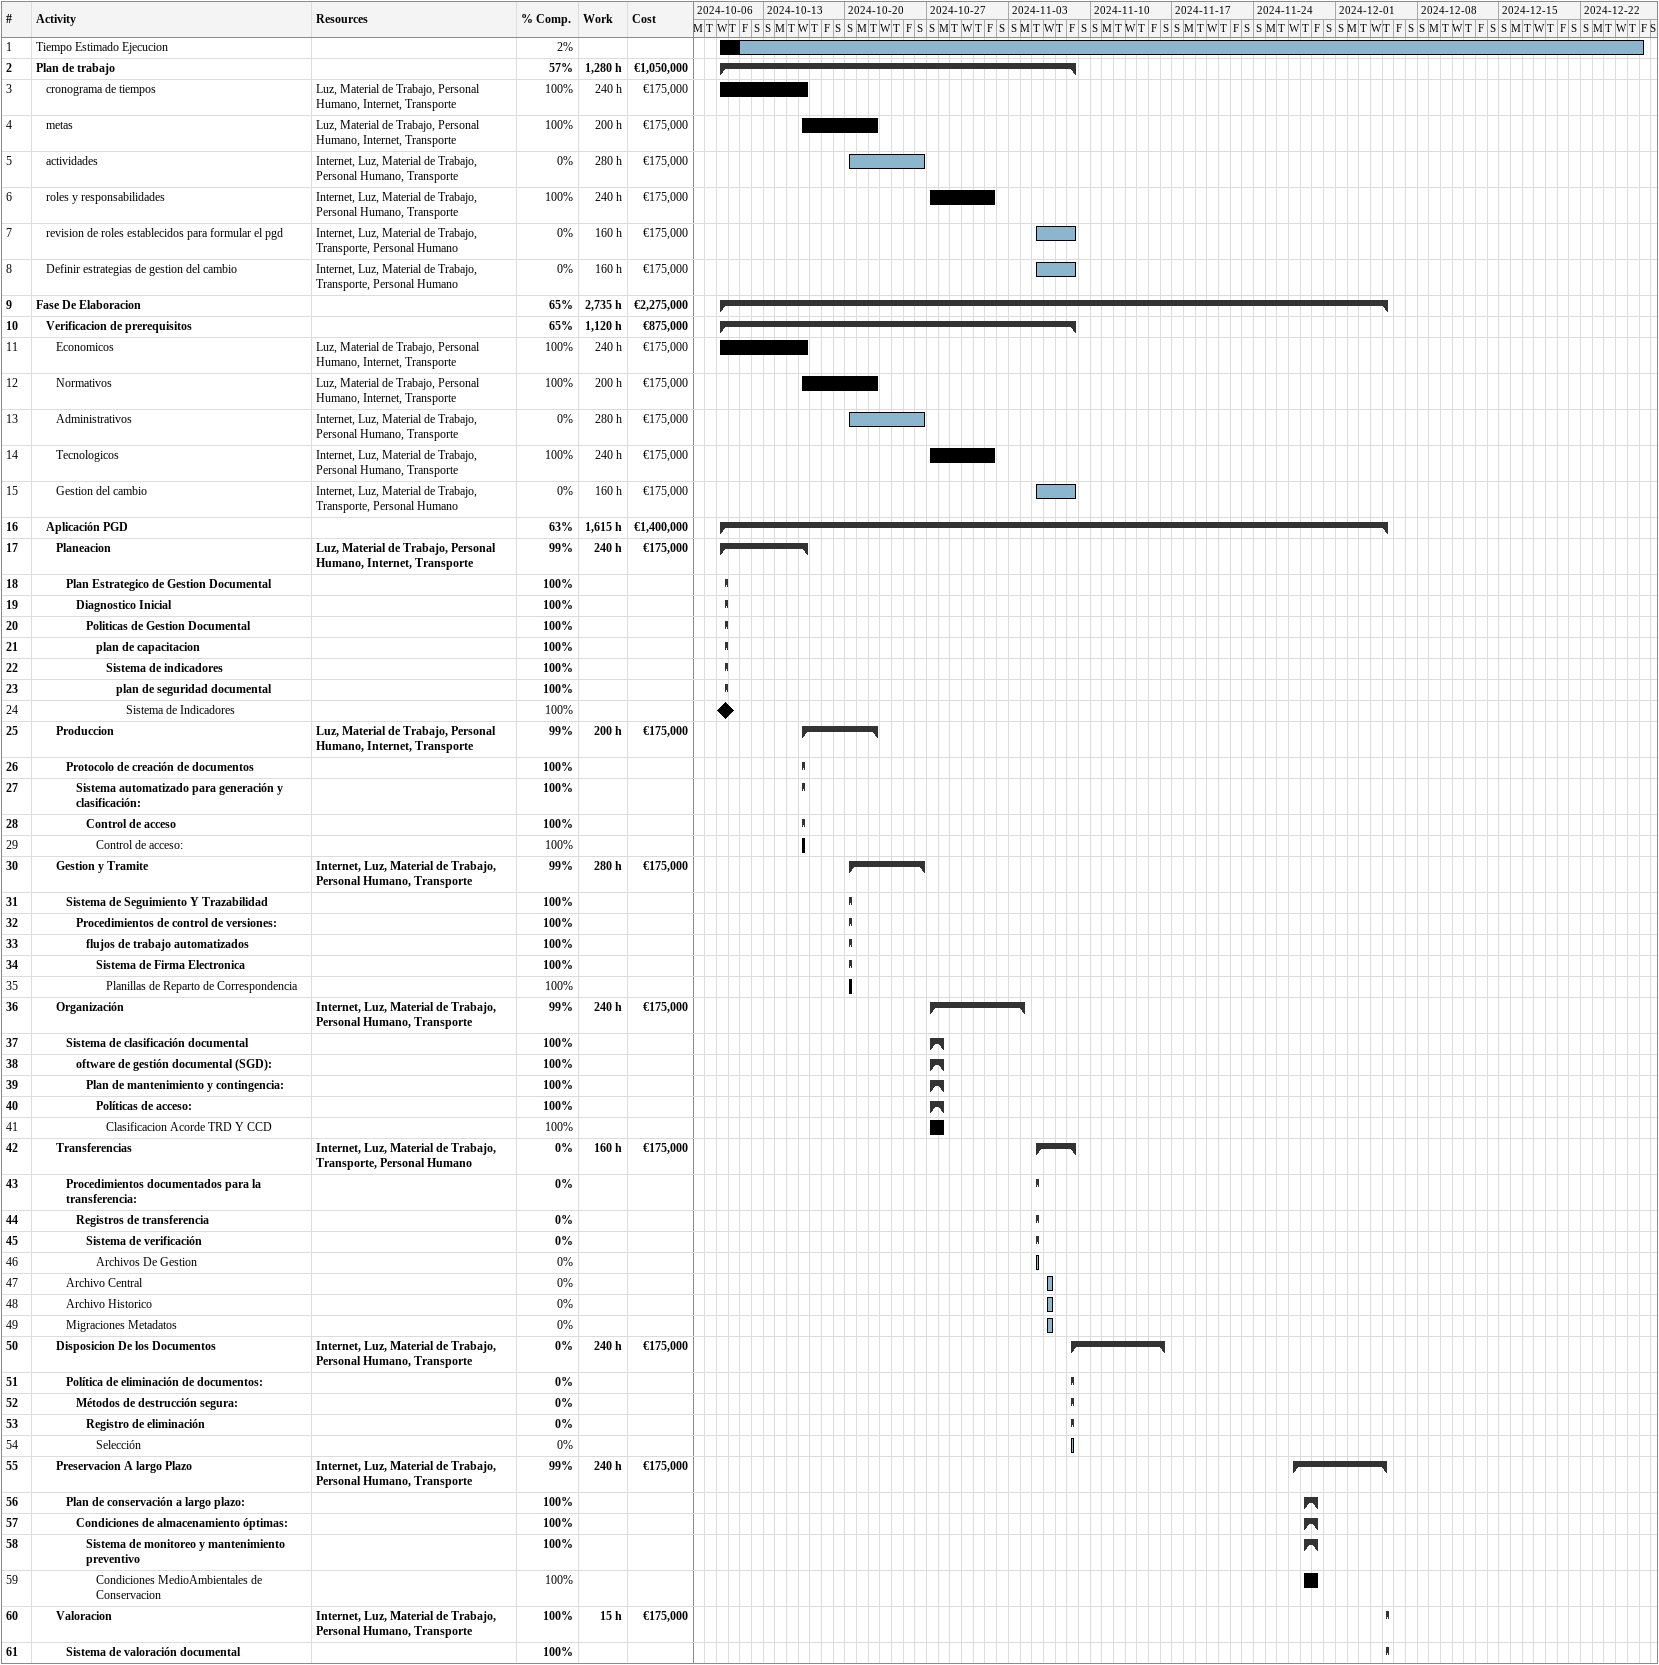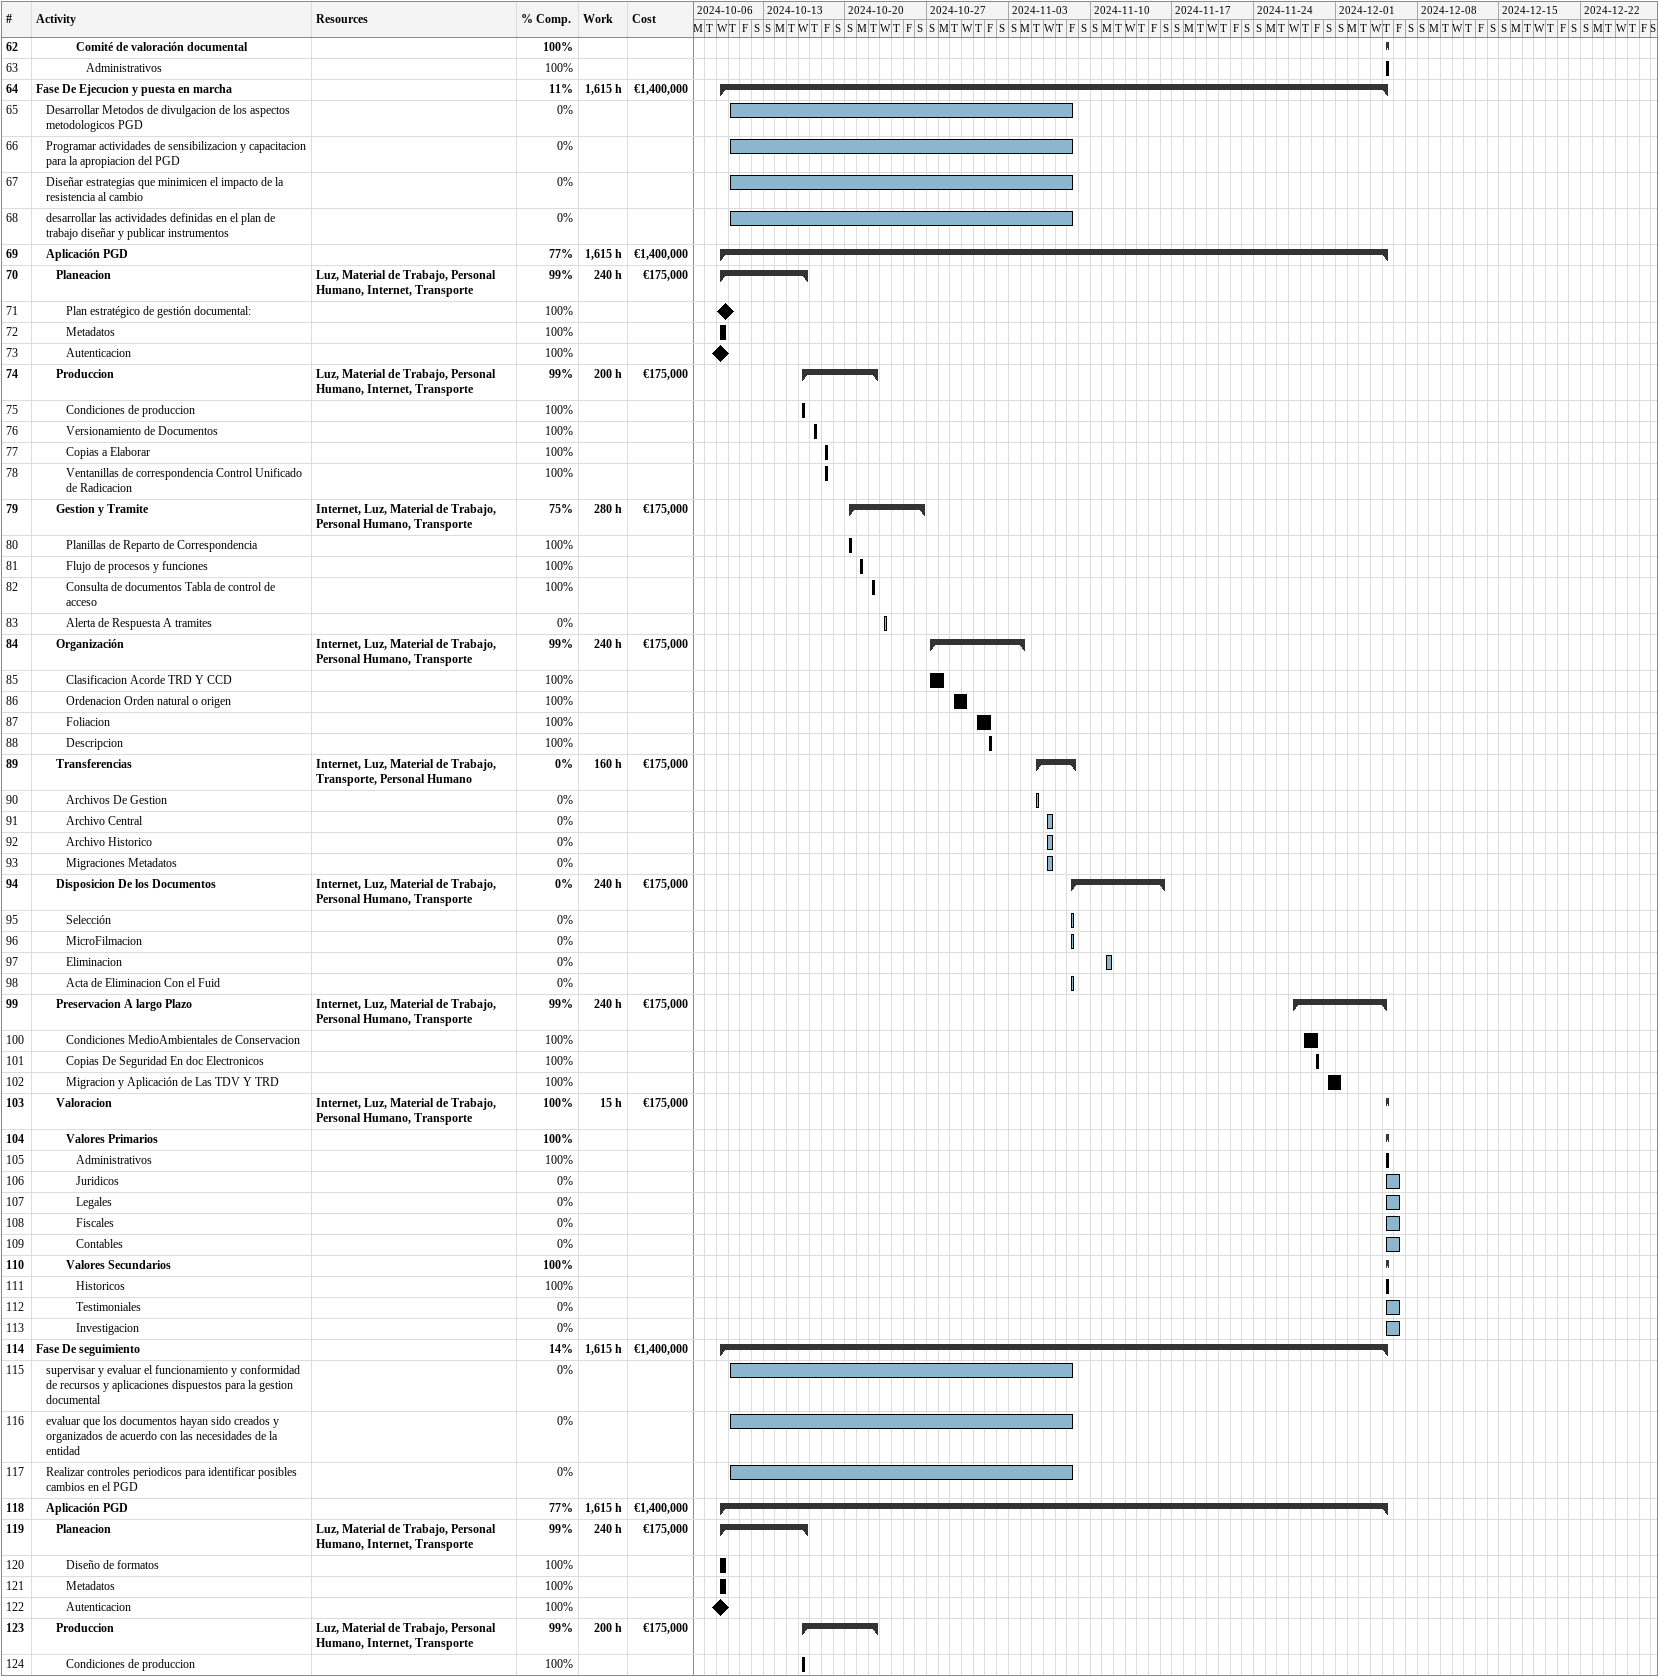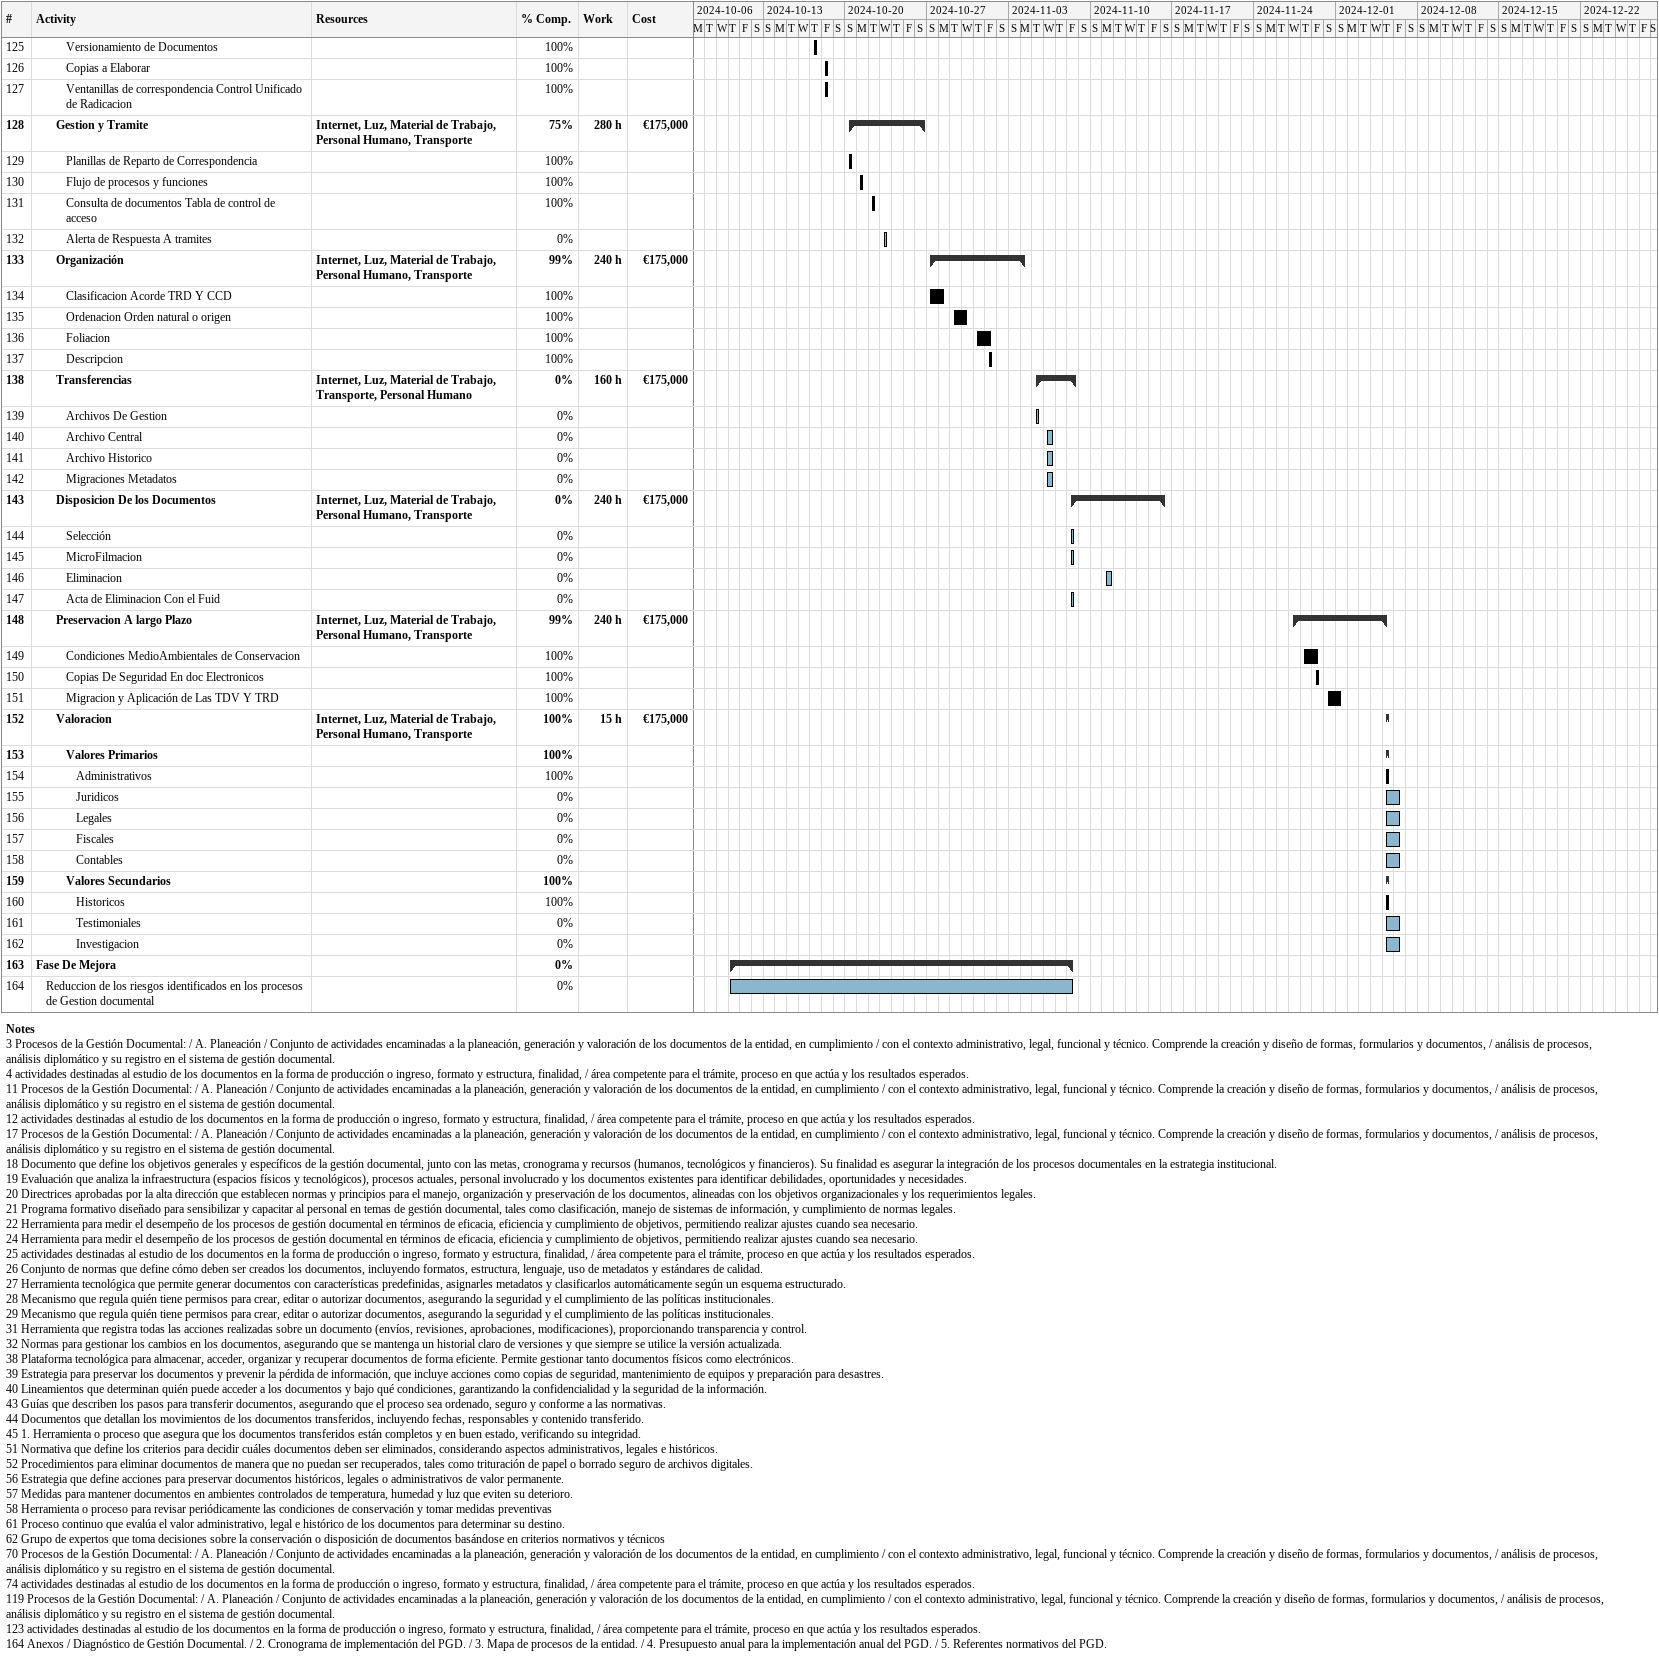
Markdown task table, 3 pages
| ID | Level | Task | Start | Finish | Resources | % complete | Work (h) | Cost (€) |
|---|---|---|---|---|---|---|---|---|
| 1 | 1 | Tiempo Estimado Ejecucion | 2024-10-09 | 2024-12-27 |  | 2 |  |  |
| 2 | 1 | **Plan de trabajo** | 2024-10-09 | 2024-11-08 |  | 57 | 1280 | 1050000 |
| 3 | 2 | cronograma de tiempos | 2024-10-09 | 2024-10-16 | Luz, Material de Trabajo, Personal Humano, Internet, Transporte | 100 | 240 | 175000 |
| 4 | 2 | metas | 2024-10-16 | 2024-10-22 | Luz, Material de Trabajo, Personal Humano, Internet, Transporte | 100 | 200 | 175000 |
| 5 | 2 | actividades | 2024-10-20 | 2024-10-26 | Internet, Luz, Material de Trabajo, Personal Humano, Transporte | 0 | 280 | 175000 |
| 6 | 2 | roles y responsabilidades | 2024-10-27 | 2024-11-01 | Internet, Luz, Material de Trabajo, Personal Humano, Transporte | 100 | 240 | 175000 |
| 7 | 2 | revision de roles establecidos para formular el pgd | 2024-11-05 | 2024-11-08 | Internet, Luz, Material de Trabajo, Transporte, Personal Humano | 0 | 160 | 175000 |
| 8 | 2 | Definir estrategias de gestion del cambio | 2024-11-05 | 2024-11-08 | Internet, Luz, Material de Trabajo, Transporte, Personal Humano | 0 | 160 | 175000 |
| 9 | 1 | **Fase De Elaboracion** | 2024-10-09 | 2024-12-05 |  | 65 | 2735 | 2275000 |
| 10 | 2 | **Verificacion de prerequisitos** | 2024-10-09 | 2024-11-08 |  | 65 | 1120 | 875000 |
| 11 | 3 | Economicos | 2024-10-09 | 2024-10-16 | Luz, Material de Trabajo, Personal Humano, Internet, Transporte | 100 | 240 | 175000 |
| 12 | 3 | Normativos | 2024-10-16 | 2024-10-22 | Luz, Material de Trabajo, Personal Humano, Internet, Transporte | 100 | 200 | 175000 |
| 13 | 3 | Administrativos | 2024-10-20 | 2024-10-26 | Internet, Luz, Material de Trabajo, Personal Humano, Transporte | 0 | 280 | 175000 |
| 14 | 3 | Tecnologicos | 2024-10-27 | 2024-11-01 | Internet, Luz, Material de Trabajo, Personal Humano, Transporte | 100 | 240 | 175000 |
| 15 | 3 | Gestion del cambio | 2024-11-05 | 2024-11-08 | Internet, Luz, Material de Trabajo, Transporte, Personal Humano | 0 | 160 | 175000 |
| 16 | 2 | **Aplicación PGD** | 2024-10-09 | 2024-12-05 |  | 63 | 1615 | 1400000 |
| 17 | 3 | **Planeacion** | 2024-10-09 | 2024-10-16 | Luz, Material de Trabajo, Personal Humano, Internet, Transporte | 99 | 240 | 175000 |
| 18 | 4 | **Plan Estrategico de Gestion Documental** | 2024-10-09 | 2024-10-09 |  | 100 |  |  |
| 19 | 5 | **Diagnostico Inicial** | 2024-10-09 | 2024-10-09 |  | 100 |  |  |
| 20 | 6 | **Politicas de Gestion Documental** | 2024-10-09 | 2024-10-09 |  | 100 |  |  |
| 21 | 7 | **plan de capacitacion** | 2024-10-09 | 2024-10-09 |  | 100 |  |  |
| 22 | 8 | **Sistema de indicadores** | 2024-10-09 | 2024-10-09 |  | 100 |  |  |
| 23 | 9 | **plan de seguridad documental** | 2024-10-09 | 2024-10-09 |  | 100 |  |  |
| 24 | 10 | Sistema de Indicadores (milestone) | 2024-10-09 | 2024-10-09 |  | 100 |  |  |
| 25 | 3 | **Produccion** | 2024-10-16 | 2024-10-22 | Luz, Material de Trabajo, Personal Humano, Internet, Transporte | 99 | 200 | 175000 |
| 26 | 4 | **Protocolo de creación de documentos** | 2024-10-16 | 2024-10-16 |  | 100 |  |  |
| 27 | 5 | **Sistema automatizado para generación y clasificación:** | 2024-10-16 | 2024-10-16 |  | 100 |  |  |
| 28 | 6 | **Control de acceso** | 2024-10-16 | 2024-10-16 |  | 100 |  |  |
| 29 | 7 | Control de acceso: | 2024-10-16 | 2024-10-16 |  | 100 |  |  |
| 30 | 3 | **Gestion y Tramite** | 2024-10-20 | 2024-10-26 | Internet, Luz, Material de Trabajo, Personal Humano, Transporte | 99 | 280 | 175000 |
| 31 | 4 | **Sistema de Seguimiento Y Trazabilidad** | 2024-10-20 | 2024-10-20 |  | 100 |  |  |
| 32 | 5 | **Procedimientos de control de versiones:** | 2024-10-20 | 2024-10-20 |  | 100 |  |  |
| 33 | 6 | **flujos de trabajo automatizados** | 2024-10-20 | 2024-10-20 |  | 100 |  |  |
| 34 | 7 | **Sistema de Firma Electronica** | 2024-10-20 | 2024-10-20 |  | 100 |  |  |
| 35 | 8 | Planillas de Reparto de Correspondencia | 2024-10-20 | 2024-10-20 |  | 100 |  |  |
| 36 | 3 | **Organización** | 2024-10-27 | 2024-11-04 | Internet, Luz, Material de Trabajo, Personal Humano, Transporte | 99 | 240 | 175000 |
| 37 | 4 | **Sistema de clasificación documental** | 2024-10-27 | 2024-10-28 |  | 100 |  |  |
| 38 | 5 | **oftware de gestión documental (SGD):** | 2024-10-27 | 2024-10-28 |  | 100 |  |  |
| 39 | 6 | **Plan de mantenimiento y contingencia:** | 2024-10-27 | 2024-10-28 |  | 100 |  |  |
| 40 | 7 | **Políticas de acceso:** | 2024-10-27 | 2024-10-28 |  | 100 |  |  |
| 41 | 8 | Clasificacion Acorde TRD Y CCD | 2024-10-27 | 2024-10-28 |  | 100 |  |  |
| 42 | 3 | **Transferencias** | 2024-11-05 | 2024-11-08 | Internet, Luz, Material de Trabajo, Transporte, Personal Humano | 0 | 160 | 175000 |
| 43 | 4 | **Procedimientos documentados para la transferencia:** | 2024-11-05 | 2024-11-05 |  | 0 |  |  |
| 44 | 5 | **Registros de transferencia** | 2024-11-05 | 2024-11-05 |  | 0 |  |  |
| 45 | 6 | **Sistema de verificación** | 2024-11-05 | 2024-11-05 |  | 0 |  |  |
| 46 | 7 | Archivos De Gestion | 2024-11-05 | 2024-11-05 |  | 0 |  |  |
| 47 | 4 | Archivo Central | 2024-11-06 | 2024-11-06 |  | 0 |  |  |
| 48 | 4 | Archivo Historico | 2024-11-06 | 2024-11-06 |  | 0 |  |  |
| 49 | 4 | Migraciones Metadatos | 2024-11-06 | 2024-11-06 |  | 0 |  |  |
| 50 | 3 | **Disposicion De los Documentos** | 2024-11-08 | 2024-11-16 | Internet, Luz, Material de Trabajo, Personal Humano, Transporte | 0 | 240 | 175000 |
| 51 | 4 | **Política de eliminación de documentos:** | 2024-11-08 | 2024-11-08 |  | 0 |  |  |
| 52 | 5 | **Métodos de destrucción segura:** | 2024-11-08 | 2024-11-08 |  | 0 |  |  |
| 53 | 6 | **Registro de eliminación** | 2024-11-08 | 2024-11-08 |  | 0 |  |  |
| 54 | 7 | Selección | 2024-11-08 | 2024-11-08 |  | 0 |  |  |
| 55 | 3 | **Preservacion A largo Plazo** | 2024-11-27 | 2024-12-05 | Internet, Luz, Material de Trabajo, Personal Humano, Transporte | 99 | 240 | 175000 |
| 56 | 4 | **Plan de conservación a largo plazo:** | 2024-11-28 | 2024-11-29 |  | 100 |  |  |
| 57 | 5 | **Condiciones de almacenamiento óptimas:** | 2024-11-28 | 2024-11-29 |  | 100 |  |  |
| 58 | 6 | **Sistema de monitoreo y mantenimiento preventivo** | 2024-11-28 | 2024-11-29 |  | 100 |  |  |
| 59 | 7 | Condiciones MedioAmbientales de Conservacion | 2024-11-28 | 2024-11-29 |  | 100 |  |  |
| 60 | 3 | **Valoracion** | 2024-12-05 | 2024-12-05 | Internet, Luz, Material de Trabajo, Personal Humano, Transporte | 100 | 15 | 175000 |
| 61 | 4 | **Sistema de valoración documental** | 2024-12-05 | 2024-12-05 |  | 100 |  |  |
| 62 | 5 | **Comité de valoración documental** | 2024-12-05 | 2024-12-05 |  | 100 |  |  |
| 63 | 6 | Administrativos | 2024-12-05 | 2024-12-05 |  | 100 |  |  |
| 64 | 1 | **Fase De Ejecucion y puesta en marcha** | 2024-10-09 | 2024-12-05 |  | 11 | 1615 | 1400000 |
| 65 | 2 | Desarrollar Metodos de divulgacion de los aspectos metodologicos PGD | 2024-10-10 | 2024-11-08 |  | 0 |  |  |
| 66 | 2 | Programar actividades de sensibilizacion y capacitacion para la apropiacion del PGD | 2024-10-10 | 2024-11-08 |  | 0 |  |  |
| 67 | 2 | Diseñar estrategias que minimicen el impacto de la resistencia al cambio | 2024-10-10 | 2024-11-08 |  | 0 |  |  |
| 68 | 2 | desarrollar las actividades definidas en el plan de trabajo diseñar y publicar instrumentos | 2024-10-10 | 2024-11-08 |  | 0 |  |  |
| 69 | 2 | **Aplicación PGD** | 2024-10-09 | 2024-12-05 |  | 77 | 1615 | 1400000 |
| 70 | 3 | **Planeacion** | 2024-10-09 | 2024-10-16 | Luz, Material de Trabajo, Personal Humano, Internet, Transporte | 99 | 240 | 175000 |
| 71 | 4 | Plan estratégico de gestión documental: (milestone) | 2024-10-09 | 2024-10-09 |  | 100 |  |  |
| 72 | 4 | Metadatos | 2024-10-09 | 2024-10-09 |  | 100 |  |  |
| 73 | 4 | Autenticacion (milestone) | 2024-10-09 | 2024-10-09 |  | 100 |  |  |
| 74 | 3 | **Produccion** | 2024-10-16 | 2024-10-22 | Luz, Material de Trabajo, Personal Humano, Internet, Transporte | 99 | 200 | 175000 |
| 75 | 4 | Condiciones de produccion | 2024-10-16 | 2024-10-16 |  | 100 |  |  |
| 76 | 4 | Versionamiento de Documentos | 2024-10-17 | 2024-10-17 |  | 100 |  |  |
| 77 | 4 | Copias a Elaborar | 2024-10-18 | 2024-10-18 |  | 100 |  |  |
| 78 | 4 | Ventanillas de correspondencia Control Unificado de Radicacion | 2024-10-18 | 2024-10-18 |  | 100 |  |  |
| 79 | 3 | **Gestion y Tramite** | 2024-10-20 | 2024-10-26 | Internet, Luz, Material de Trabajo, Personal Humano, Transporte | 75 | 280 | 175000 |
| 80 | 4 | Planillas de Reparto de Correspondencia | 2024-10-20 | 2024-10-20 |  | 100 |  |  |
| 81 | 4 | Flujo de procesos y funciones | 2024-10-21 | 2024-10-21 |  | 100 |  |  |
| 82 | 4 | Consulta de documentos Tabla de control de acceso | 2024-10-22 | 2024-10-22 |  | 100 |  |  |
| 83 | 4 | Alerta de Respuesta A tramites | 2024-10-23 | 2024-10-23 |  | 0 |  |  |
| 84 | 3 | **Organización** | 2024-10-27 | 2024-11-04 | Internet, Luz, Material de Trabajo, Personal Humano, Transporte | 99 | 240 | 175000 |
| 85 | 4 | Clasificacion Acorde TRD Y CCD | 2024-10-27 | 2024-10-28 |  | 100 |  |  |
| 86 | 4 | Ordenacion Orden natural o origen | 2024-10-29 | 2024-10-30 |  | 100 |  |  |
| 87 | 4 | Foliacion | 2024-10-31 | 2024-11-01 |  | 100 |  |  |
| 88 | 4 | Descripcion | 2024-11-01 | 2024-11-01 |  | 100 |  |  |
| 89 | 3 | **Transferencias** | 2024-11-05 | 2024-11-08 | Internet, Luz, Material de Trabajo, Transporte, Personal Humano | 0 | 160 | 175000 |
| 90 | 4 | Archivos De Gestion | 2024-11-05 | 2024-11-05 |  | 0 |  |  |
| 91 | 4 | Archivo Central | 2024-11-06 | 2024-11-06 |  | 0 |  |  |
| 92 | 4 | Archivo Historico | 2024-11-06 | 2024-11-06 |  | 0 |  |  |
| 93 | 4 | Migraciones Metadatos | 2024-11-06 | 2024-11-06 |  | 0 |  |  |
| 94 | 3 | **Disposicion De los Documentos** | 2024-11-08 | 2024-11-16 | Internet, Luz, Material de Trabajo, Personal Humano, Transporte | 0 | 240 | 175000 |
| 95 | 4 | Selección | 2024-11-08 | 2024-11-08 |  | 0 |  |  |
| 96 | 4 | MicroFilmacion | 2024-11-08 | 2024-11-08 |  | 0 |  |  |
| 97 | 4 | Eliminacion | 2024-11-11 | 2024-11-11 |  | 0 |  |  |
| 98 | 4 | Acta de Eliminacion Con el Fuid | 2024-11-08 | 2024-11-08 |  | 0 |  |  |
| 99 | 3 | **Preservacion A largo Plazo** | 2024-11-27 | 2024-12-05 | Internet, Luz, Material de Trabajo, Personal Humano, Transporte | 99 | 240 | 175000 |
| 100 | 4 | Condiciones MedioAmbientales de Conservacion | 2024-11-28 | 2024-11-29 |  | 100 |  |  |
| 101 | 4 | Copias De Seguridad En doc Electronicos | 2024-11-29 | 2024-11-29 |  | 100 |  |  |
| 102 | 4 | Migracion y Aplicación de Las TDV Y TRD | 2024-11-30 | 2024-12-01 |  | 100 |  |  |
| 103 | 3 | **Valoracion** | 2024-12-05 | 2024-12-05 | Internet, Luz, Material de Trabajo, Personal Humano, Transporte | 100 | 15 | 175000 |
| 104 | 4 | **Valores Primarios** | 2024-12-05 | 2024-12-05 |  | 100 |  |  |
| 105 | 5 | Administrativos | 2024-12-05 | 2024-12-05 |  | 100 |  |  |
| 106 | 5 | Juridicos | 2024-12-05 | 2024-12-06 |  | 0 |  |  |
| 107 | 5 | Legales | 2024-12-05 | 2024-12-06 |  | 0 |  |  |
| 108 | 5 | Fiscales | 2024-12-05 | 2024-12-06 |  | 0 |  |  |
| 109 | 5 | Contables | 2024-12-05 | 2024-12-06 |  | 0 |  |  |
| 110 | 4 | **Valores Secundarios** | 2024-12-05 | 2024-12-05 |  | 100 |  |  |
| 111 | 5 | Historicos | 2024-12-05 | 2024-12-05 |  | 100 |  |  |
| 112 | 5 | Testimoniales | 2024-12-05 | 2024-12-06 |  | 0 |  |  |
| 113 | 5 | Investigacion | 2024-12-05 | 2024-12-06 |  | 0 |  |  |
| 114 | 1 | **Fase De seguimiento** | 2024-10-09 | 2024-12-05 |  | 14 | 1615 | 1400000 |
| 115 | 2 | supervisar y evaluar el funcionamiento y conformidad de recursos y aplicaciones dispuestos para la gestion documental | 2024-10-10 | 2024-11-08 |  | 0 |  |  |
| 116 | 2 | evaluar que los documentos hayan sido creados y organizados de acuerdo con las necesidades de la entidad | 2024-10-10 | 2024-11-08 |  | 0 |  |  |
| 117 | 2 | Realizar controles periodicos para identificar posibles cambios en el PGD | 2024-10-10 | 2024-11-08 |  | 0 |  |  |
| 118 | 2 | **Aplicación PGD** | 2024-10-09 | 2024-12-05 |  | 77 | 1615 | 1400000 |
| 119 | 3 | **Planeacion** | 2024-10-09 | 2024-10-16 | Luz, Material de Trabajo, Personal Humano, Internet, Transporte | 99 | 240 | 175000 |
| 120 | 4 | Diseño de formatos | 2024-10-09 | 2024-10-09 |  | 100 |  |  |
| 121 | 4 | Metadatos | 2024-10-09 | 2024-10-09 |  | 100 |  |  |
| 122 | 4 | Autenticacion (milestone) | 2024-10-09 | 2024-10-09 |  | 100 |  |  |
| 123 | 3 | **Produccion** | 2024-10-16 | 2024-10-22 | Luz, Material de Trabajo, Personal Humano, Internet, Transporte | 99 | 200 | 175000 |
| 124 | 4 | Condiciones de produccion | 2024-10-16 | 2024-10-16 |  | 100 |  |  |
| 125 | 4 | Versionamiento de Documentos | 2024-10-17 | 2024-10-17 |  | 100 |  |  |
| 126 | 4 | Copias a Elaborar | 2024-10-18 | 2024-10-18 |  | 100 |  |  |
| 127 | 4 | Ventanillas de correspondencia Control Unificado de Radicacion | 2024-10-18 | 2024-10-18 |  | 100 |  |  |
| 128 | 3 | **Gestion y Tramite** | 2024-10-20 | 2024-10-26 | Internet, Luz, Material de Trabajo, Personal Humano, Transporte | 75 | 280 | 175000 |
| 129 | 4 | Planillas de Reparto de Correspondencia | 2024-10-20 | 2024-10-20 |  | 100 |  |  |
| 130 | 4 | Flujo de procesos y funciones | 2024-10-21 | 2024-10-21 |  | 100 |  |  |
| 131 | 4 | Consulta de documentos Tabla de control de acceso | 2024-10-22 | 2024-10-22 |  | 100 |  |  |
| 132 | 4 | Alerta de Respuesta A tramites | 2024-10-23 | 2024-10-23 |  | 0 |  |  |
| 133 | 3 | **Organización** | 2024-10-27 | 2024-11-04 | Internet, Luz, Material de Trabajo, Personal Humano, Transporte | 99 | 240 | 175000 |
| 134 | 4 | Clasificacion Acorde TRD Y CCD | 2024-10-27 | 2024-10-28 |  | 100 |  |  |
| 135 | 4 | Ordenacion Orden natural o origen | 2024-10-29 | 2024-10-30 |  | 100 |  |  |
| 136 | 4 | Foliacion | 2024-10-31 | 2024-11-01 |  | 100 |  |  |
| 137 | 4 | Descripcion | 2024-11-01 | 2024-11-01 |  | 100 |  |  |
| 138 | 3 | **Transferencias** | 2024-11-05 | 2024-11-08 | Internet, Luz, Material de Trabajo, Transporte, Personal Humano | 0 | 160 | 175000 |
| 139 | 4 | Archivos De Gestion | 2024-11-05 | 2024-11-05 |  | 0 |  |  |
| 140 | 4 | Archivo Central | 2024-11-06 | 2024-11-06 |  | 0 |  |  |
| 141 | 4 | Archivo Historico | 2024-11-06 | 2024-11-06 |  | 0 |  |  |
| 142 | 4 | Migraciones Metadatos | 2024-11-06 | 2024-11-06 |  | 0 |  |  |
| 143 | 3 | **Disposicion De los Documentos** | 2024-11-08 | 2024-11-16 | Internet, Luz, Material de Trabajo, Personal Humano, Transporte | 0 | 240 | 175000 |
| 144 | 4 | Selección | 2024-11-08 | 2024-11-08 |  | 0 |  |  |
| 145 | 4 | MicroFilmacion | 2024-11-08 | 2024-11-08 |  | 0 |  |  |
| 146 | 4 | Eliminacion | 2024-11-11 | 2024-11-11 |  | 0 |  |  |
| 147 | 4 | Acta de Eliminacion Con el Fuid | 2024-11-08 | 2024-11-08 |  | 0 |  |  |
| 148 | 3 | **Preservacion A largo Plazo** | 2024-11-27 | 2024-12-05 | Internet, Luz, Material de Trabajo, Personal Humano, Transporte | 99 | 240 | 175000 |
| 149 | 4 | Condiciones MedioAmbientales de Conservacion | 2024-11-28 | 2024-11-29 |  | 100 |  |  |
| 150 | 4 | Copias De Seguridad En doc Electronicos | 2024-11-29 | 2024-11-29 |  | 100 |  |  |
| 151 | 4 | Migracion y Aplicación de Las TDV Y TRD | 2024-11-30 | 2024-12-01 |  | 100 |  |  |
| 152 | 3 | **Valoracion** | 2024-12-05 | 2024-12-05 | Internet, Luz, Material de Trabajo, Personal Humano, Transporte | 100 | 15 | 175000 |
| 153 | 4 | **Valores Primarios** | 2024-12-05 | 2024-12-05 |  | 100 |  |  |
| 154 | 5 | Administrativos | 2024-12-05 | 2024-12-05 |  | 100 |  |  |
| 155 | 5 | Juridicos | 2024-12-05 | 2024-12-06 |  | 0 |  |  |
| 156 | 5 | Legales | 2024-12-05 | 2024-12-06 |  | 0 |  |  |
| 157 | 5 | Fiscales | 2024-12-05 | 2024-12-06 |  | 0 |  |  |
| 158 | 5 | Contables | 2024-12-05 | 2024-12-06 |  | 0 |  |  |
| 159 | 4 | **Valores Secundarios** | 2024-12-05 | 2024-12-05 |  | 100 |  |  |
| 160 | 5 | Historicos | 2024-12-05 | 2024-12-05 |  | 100 |  |  |
| 161 | 5 | Testimoniales | 2024-12-05 | 2024-12-06 |  | 0 |  |  |
| 162 | 5 | Investigacion | 2024-12-05 | 2024-12-06 |  | 0 |  |  |
| 163 | 1 | **Fase De Mejora** | 2024-10-10 | 2024-11-08 |  | 0 |  |  |
| 164 | 2 | Reduccion de los riesgos identificados en los procesos de Gestion documental | 2024-10-10 | 2024-11-08 |  | 0 |  |  |

Notes
- 3: Procesos de la Gestión Documental: / A. Planeación / Conjunto de actividades encaminadas a la planeación, generación y valoración de los documentos de la entidad, en cumplimiento / con el contexto administrativo, legal, funcional y técnico. Comprende la creación y diseño de formas, formularios y documentos, / análisis de procesos, análisis diplomático y su registro en el sistema de gestión documental.
- 4: actividades destinadas al estudio de los documentos en la forma de producción o ingreso, formato y estructura, finalidad, / área competente para el trámite, proceso en que actúa y los resultados esperados.
- 11: Procesos de la Gestión Documental: / A. Planeación / Conjunto de actividades encaminadas a la planeación, generación y valoración de los documentos de la entidad, en cumplimiento / con el contexto administrativo, legal, funcional y técnico. Comprende la creación y diseño de formas, formularios y documentos, / análisis de procesos, análisis diplomático y su registro en el sistema de gestión documental.
- 12: actividades destinadas al estudio de los documentos en la forma de producción o ingreso, formato y estructura, finalidad, / área competente para el trámite, proceso en que actúa y los resultados esperados.
- 17: Procesos de la Gestión Documental: / A. Planeación / Conjunto de actividades encaminadas a la planeación, generación y valoración de los documentos de la entidad, en cumplimiento / con el contexto administrativo, legal, funcional y técnico. Comprende la creación y diseño de formas, formularios y documentos, / análisis de procesos, análisis diplomático y su registro en el sistema de gestión documental.
- 18: Documento que define los objetivos generales y específicos de la gestión documental, junto con las metas, cronograma y recursos (humanos, tecnológicos y financieros). Su finalidad es asegurar la integración de los procesos documentales en la estrategia institucional.
- 19: Evaluación que analiza la infraestructura (espacios físicos y tecnológicos), procesos actuales, personal involucrado y los documentos existentes para identificar debilidades, oportunidades y necesidades.
- 20: Directrices aprobadas por la alta dirección que establecen normas y principios para el manejo, organización y preservación de los documentos, alineadas con los objetivos organizacionales y los requerimientos legales.
- 21: Programa formativo diseñado para sensibilizar y capacitar al personal en temas de gestión documental, tales como clasificación, manejo de sistemas de información, y cumplimiento de normas legales.
- 22: Herramienta para medir el desempeño de los procesos de gestión documental en términos de eficacia, eficiencia y cumplimiento de objetivos, permitiendo realizar ajustes cuando sea necesario.
- 24: Herramienta para medir el desempeño de los procesos de gestión documental en términos de eficacia, eficiencia y cumplimiento de objetivos, permitiendo realizar ajustes cuando sea necesario.
- 25: actividades destinadas al estudio de los documentos en la forma de producción o ingreso, formato y estructura, finalidad, / área competente para el trámite, proceso en que actúa y los resultados esperados.
- 26: Conjunto de normas que define cómo deben ser creados los documentos, incluyendo formatos, estructura, lenguaje, uso de metadatos y estándares de calidad.
- 27: Herramienta tecnológica que permite generar documentos con características predefinidas, asignarles metadatos y clasificarlos automáticamente según un esquema estructurado.
- 28: Mecanismo que regula quién tiene permisos para crear, editar o autorizar documentos, asegurando la seguridad y el cumplimiento de las políticas institucionales.
- 29: Mecanismo que regula quién tiene permisos para crear, editar o autorizar documentos, asegurando la seguridad y el cumplimiento de las políticas institucionales.
- 31: Herramienta que registra todas las acciones realizadas sobre un documento (envíos, revisiones, aprobaciones, modificaciones), proporcionando transparencia y control.
- 32: Normas para gestionar los cambios en los documentos, asegurando que se mantenga un historial claro de versiones y que siempre se utilice la versión actualizada.
- 38: Plataforma tecnológica para almacenar, acceder, organizar y recuperar documentos de forma eficiente. Permite gestionar tanto documentos físicos como electrónicos.
- 39: Estrategia para preservar los documentos y prevenir la pérdida de información, que incluye acciones como copias de seguridad, mantenimiento de equipos y preparación para desastres.
- 40: Lineamientos que determinan quién puede acceder a los documentos y bajo qué condiciones, garantizando la confidencialidad y la seguridad de la información.
- 43: Guías que describen los pasos para transferir documentos, asegurando que el proceso sea ordenado, seguro y conforme a las normativas.
- 44: Documentos que detallan los movimientos de los documentos transferidos, incluyendo fechas, responsables y contenido transferido.
- 45: 1. Herramienta o proceso que asegura que los documentos transferidos están completos y en buen estado, verificando su integridad.
- 51: Normativa que define los criterios para decidir cuáles documentos deben ser eliminados, considerando aspectos administrativos, legales e históricos.
- 52: Procedimientos para eliminar documentos de manera que no puedan ser recuperados, tales como trituración de papel o borrado seguro de archivos digitales.
- 56: Estrategia que define acciones para preservar documentos históricos, legales o administrativos de valor permanente.
- 57: Medidas para mantener documentos en ambientes controlados de temperatura, humedad y luz que eviten su deterioro.
- 58: Herramienta o proceso para revisar periódicamente las condiciones de conservación y tomar medidas preventivas
- 61: Proceso continuo que evalúa el valor administrativo, legal e histórico de los documentos para determinar su destino.
- 62: Grupo de expertos que toma decisiones sobre la conservación o disposición de documentos basándose en criterios normativos y técnicos
- 70: Procesos de la Gestión Documental: / A. Planeación / Conjunto de actividades encaminadas a la planeación, generación y valoración de los documentos de la entidad, en cumplimiento / con el contexto administrativo, legal, funcional y técnico. Comprende la creación y diseño de formas, formularios y documentos, / análisis de procesos, análisis diplomático y su registro en el sistema de gestión documental.
- 74: actividades destinadas al estudio de los documentos en la forma de producción o ingreso, formato y estructura, finalidad, / área competente para el trámite, proceso en que actúa y los resultados esperados.
- 119: Procesos de la Gestión Documental: / A. Planeación / Conjunto de actividades encaminadas a la planeación, generación y valoración de los documentos de la entidad, en cumplimiento / con el contexto administrativo, legal, funcional y técnico. Comprende la creación y diseño de formas, formularios y documentos, / análisis de procesos, análisis diplomático y su registro en el sistema de gestión documental.
- 123: actividades destinadas al estudio de los documentos en la forma de producción o ingreso, formato y estructura, finalidad, / área competente para el trámite, proceso en que actúa y los resultados esperados.
- 164: Anexos / Diagnóstico de Gestión Documental. / 2. Cronograma de implementación del PGD. / 3. Mapa de procesos de la entidad. / 4. Presupuesto anual para la implementación anual del PGD. / 5. Referentes normativos del PGD.
